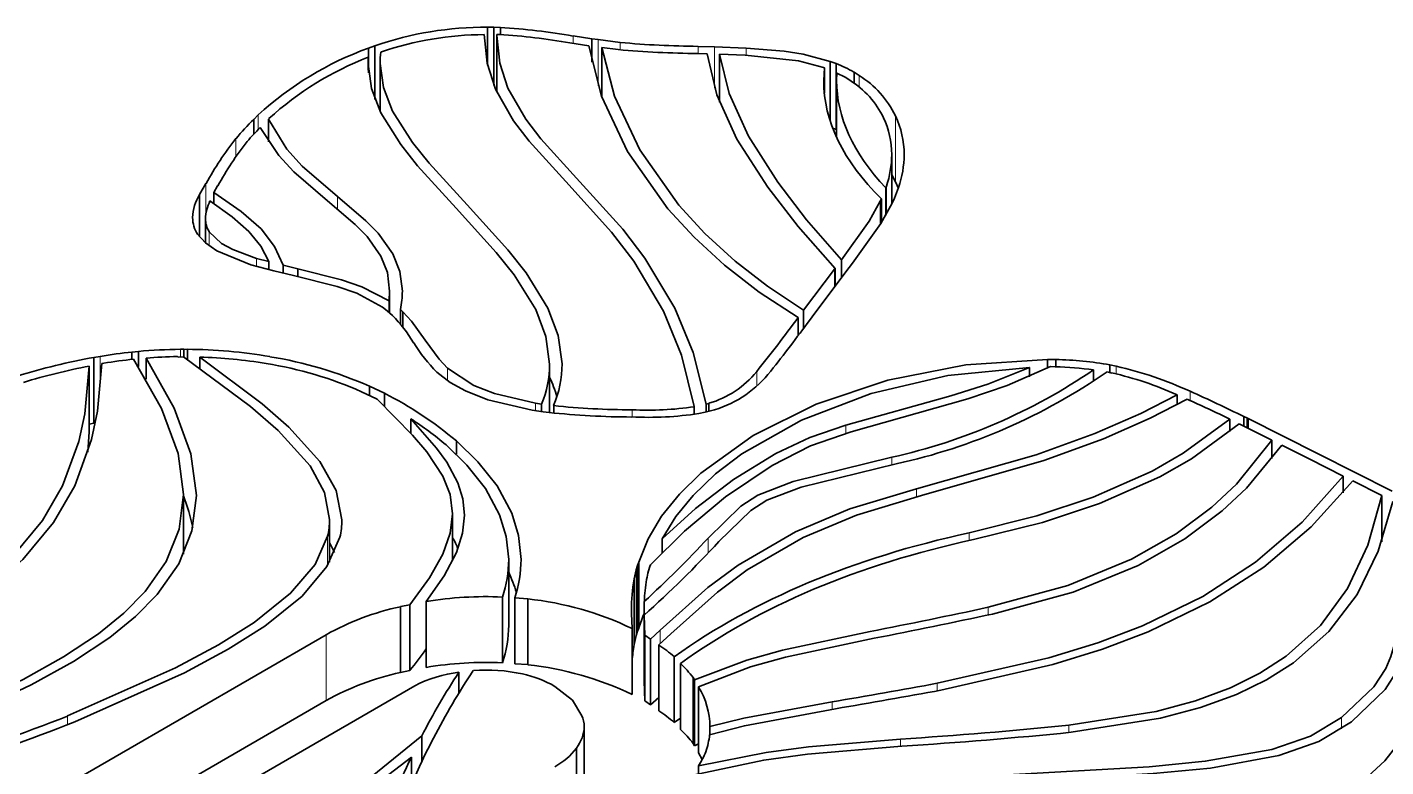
# Model space of a CAD drawing. Extents: x -131 to 1002, y -402 to 783.
# Drawn here: x 728.72 to 737.15, y 605.77 to 610.36 of the extents above; entities that cross this region are included whole.
import ezdxf

# ---------------------------------------------------------------- set-up
doc = ezdxf.new("R2010")
doc.units = 0

msp = doc.modelspace()

# ---------------------------------------------------------------- linework, layer by layer
at = {"color": 7, "lineweight": 35, "ltscale": 0.000962928}
msp.add_line((731.6122, 610.3567), (731.5737, 610.3572), dxfattribs=at)
at = {"color": 7, "lineweight": 35, "ltscale": 0.005893}
msp.add_line((731.5737, 610.3572), (731.5737, 610.1215), dxfattribs=at)
at = {"color": 7, "lineweight": 35, "ltscale": 0.001023}
msp.add_line((731.6531, 610.3556), (731.6122, 610.3567), dxfattribs=at)
at = {"color": 7, "lineweight": 35, "ltscale": 0.008966}
msp.add_line((731.6122, 610.3567), (731.6122, 609.998), dxfattribs=at)
at = {"color": 7, "lineweight": 35, "ltscale": 0.001118}
msp.add_line((731.6531, 610.3556), (731.6531, 610.3109), dxfattribs=at)
at = {"color": 7, "lineweight": 35, "ltscale": 0.000212097}
msp.add_line((731.5534, 610.3113), (731.5534, 610.3028), dxfattribs=at)
at = {"color": 7, "lineweight": 35, "ltscale": 0.000164802}
msp.add_line((731.6305, 610.3051), (731.6306, 610.3116), dxfattribs=at)
at = {"color": 7, "lineweight": 35, "ltscale": 0.008746}
msp.add_line((731.6305, 610.3051), (731.6305, 609.9552), dxfattribs=at)
at = {"color": 7, "lineweight": 35, "ltscale": 0.000433481}
msp.add_line((731.6306, 610.3116), (731.6479, 610.3112), dxfattribs=at)
at = {"color": 7, "lineweight": 35, "ltscale": 0.002945}
msp.add_line((732.0848, 610.2599), (732.2012, 610.2422), dxfattribs=at)
at = {"color": 7, "lineweight": 35, "ltscale": 0.002914}
msp.add_line((732.2199, 610.2853), (732.1047, 610.3029), dxfattribs=at)
at = {"color": 7, "lineweight": 13, "ltscale": 0.001152}
msp.add_line((732.1047, 610.3029), (732.1047, 610.2568), dxfattribs=at)
at = {"color": 7, "lineweight": 35, "ltscale": 0.000979915}
msp.add_line((732.2587, 610.2799), (732.2199, 610.2853), dxfattribs=at)
at = {"color": 7, "lineweight": 35, "ltscale": 0.003601}
msp.add_line((732.2199, 610.2853), (732.2199, 610.1413), dxfattribs=at)
at = {"color": 7, "lineweight": 35, "ltscale": 0.00348}
msp.add_line((732.3969, 610.2626), (732.2587, 610.2799), dxfattribs=at)
at = {"color": 7, "lineweight": 13, "ltscale": 0.007141}
msp.add_line((732.2587, 610.2799), (732.2587, 609.9943), dxfattribs=at)
at = {"color": 7, "lineweight": 13, "ltscale": 0.001128}
msp.add_line((732.3969, 610.2626), (732.3969, 610.2175), dxfattribs=at)
at = {"color": 7, "lineweight": 35, "ltscale": 0.001038}
msp.add_line((730.8334, 610.1716), (730.8318, 610.1301), dxfattribs=at)
at = {"color": 7, "lineweight": 35, "ltscale": 0.002026}
msp.add_line((730.8334, 610.1716), (730.8334, 610.0906), dxfattribs=at)
at = {"color": 7, "lineweight": 35, "ltscale": 0.001064}
msp.add_line((730.8749, 610.2421), (730.8349, 610.2277), dxfattribs=at)
at = {"color": 7, "lineweight": 35, "ltscale": 0.003853}
msp.add_line((730.8349, 610.2277), (730.8349, 610.0736), dxfattribs=at)
at = {"color": 7, "lineweight": 35, "ltscale": 0.008353}
msp.add_line((730.8749, 610.2421), (730.8749, 609.908), dxfattribs=at)
at = {"color": 7, "lineweight": 35, "ltscale": 9.36149e-05}
msp.add_line((730.9114, 610.2029), (730.9149, 610.2042), dxfattribs=at)
at = {"color": 7, "lineweight": 35, "ltscale": 2.61188e-05}
msp.add_line((732.2012, 610.2422), (732.2023, 610.2421), dxfattribs=at)
at = {"color": 7, "lineweight": 35, "ltscale": 0.002557}
msp.add_line((732.2817, 610.2315), (732.3832, 610.2188), dxfattribs=at)
at = {"color": 7, "lineweight": 35, "ltscale": 0.007637}
msp.add_line((732.2817, 610.2315), (732.2817, 609.926), dxfattribs=at)
at = {"color": 7, "lineweight": 35, "ltscale": 0.00145}
msp.add_line((732.8769, 610.1935), (732.9349, 610.192), dxfattribs=at)
at = {"color": 7, "lineweight": 35, "ltscale": 0.002552}
msp.add_line((732.9822, 610.2352), (732.8802, 610.2379), dxfattribs=at)
at = {"color": 7, "lineweight": 13, "ltscale": 0.001111}
msp.add_line((732.8802, 610.2379), (732.8802, 610.1934), dxfattribs=at)
at = {"color": 7, "lineweight": 35, "ltscale": 0.004897}
msp.add_line((733.178, 610.2275), (732.9822, 610.2352), dxfattribs=at)
at = {"color": 7, "lineweight": 13, "ltscale": 0.006424}
msp.add_line((732.9822, 610.2352), (732.9822, 609.9782), dxfattribs=at)
at = {"color": 7, "lineweight": 35, "ltscale": 0.003957}
msp.add_line((733.0125, 610.1895), (733.1707, 610.1833), dxfattribs=at)
at = {"color": 7, "lineweight": 35, "ltscale": 0.007425}
msp.add_line((733.0125, 610.1895), (733.0125, 609.8925), dxfattribs=at)
at = {"color": 7, "lineweight": 13, "ltscale": 0.001114}
for p, q in [((733.178, 610.2275), (733.178, 610.183)), ((732.4702, 607.9837), (732.4702, 607.9391))]:
    msp.add_line(p, q, dxfattribs=at)
at = {"color": 7, "lineweight": 35, "ltscale": 0.00739}
msp.add_line((730.9064, 610.1311), (730.9064, 609.8355), dxfattribs=at)
at = {"color": 7, "lineweight": 35, "ltscale": 0.000130371}
msp.add_line((733.6579, 610.1074), (733.6628, 610.1056), dxfattribs=at)
at = {"color": 7, "lineweight": 35, "ltscale": 0.001983}
msp.add_line((733.6628, 610.1056), (733.6588, 610.0264), dxfattribs=at)
at = {"color": 7, "lineweight": 35, "ltscale": 0.003955}
msp.add_line((733.6628, 610.1056), (733.6628, 609.9474), dxfattribs=at)
at = {"color": 7, "lineweight": 35, "ltscale": 0.001004}
msp.add_line((733.7361, 610.1312), (733.6984, 610.1451), dxfattribs=at)
at = {"color": 7, "lineweight": 35, "ltscale": 0.00919}
msp.add_line((733.6984, 610.1451), (733.6984, 609.7775), dxfattribs=at)
at = {"color": 7, "lineweight": 35, "ltscale": 0.010207}
for p, q in [((733.7361, 610.1312), (733.7361, 609.7229)), ((729.1019, 608.2556), (729.1019, 607.8474)), ((729.1318, 608.3092), (729.1318, 607.9009)), ((732.5031, 607.019), (732.5031, 606.6108)), ((732.5118, 607.0391), (732.5118, 606.6309)), ((732.5125, 607.04), (732.5125, 606.6318)), ((732.4837, 606.9362), (732.4837, 606.5279)), ((731.6656, 606.8233), (731.6656, 606.415)), ((731.7419, 606.818), (731.7419, 606.4097)), ((731.8229, 606.8124), (731.8229, 606.4041)), ((731.0325, 606.7638), (731.0325, 606.3555)), ((731.0909, 606.7753), (731.0909, 606.3671)), ((732.5443, 606.7101), (732.5443, 606.3018)), ((732.4701, 606.627), (732.4701, 606.2187)), ((732.5485, 606.5873), (732.5485, 606.1791)), ((732.5841, 606.5622), (732.5841, 606.1539)), ((732.6356, 606.5258), (732.6356, 606.1175)), ((732.7316, 606.4532), (732.7316, 606.0449)), ((732.7702, 606.4105), (732.7702, 606.0023)), ((732.8488, 606.3236), (732.8488, 605.9153)), ((732.8572, 606.3093), (732.8572, 605.901)), ((732.173, 606.02), (732.173, 605.6117)), ((732.1256, 605.8867), (732.1256, 605.4784))]:
    msp.add_line(p, q, dxfattribs=at)
at = {"color": 7, "lineweight": 35, "ltscale": 0.001108}
msp.add_line((733.7388, 610.0275), (733.7401, 610.0718), dxfattribs=at)
at = {"color": 7, "lineweight": 35, "ltscale": 0.008835}
msp.add_line((733.7388, 610.0275), (733.7388, 609.6741), dxfattribs=at)
at = {"color": 7, "lineweight": 35, "ltscale": 0.001412}
msp.add_line((733.7401, 610.0718), (733.791, 610.0473), dxfattribs=at)
at = {"color": 7, "lineweight": 35, "ltscale": 0.000898976}
msp.add_line((733.791, 610.0473), (733.8216, 610.0284), dxfattribs=at)
at = {"color": 7, "lineweight": 35, "ltscale": 5.41848e-05}
msp.add_line((733.8475, 610.0774), (733.8457, 610.0786), dxfattribs=at)
at = {"color": 7, "lineweight": 13, "ltscale": 0.001663}
msp.add_line((733.8457, 610.0786), (733.8457, 610.012), dxfattribs=at)
at = {"color": 7, "lineweight": 35, "ltscale": 0.000941358}
msp.add_line((733.8796, 610.0576), (733.8475, 610.0774), dxfattribs=at)
at = {"color": 7, "lineweight": 35, "ltscale": 0.001668}
msp.add_line((733.8475, 610.0774), (733.8475, 610.0107), dxfattribs=at)
at = {"color": 7, "lineweight": 13, "ltscale": 0.001791}
msp.add_line((733.8796, 610.0576), (733.8796, 609.986), dxfattribs=at)
at = {"color": 7, "lineweight": 35, "ltscale": 0.000991822}
msp.add_line((730.1512, 609.813), (730.1225, 609.7856), dxfattribs=at)
at = {"color": 7, "lineweight": 35, "ltscale": 0.002315}
msp.add_line((730.1225, 609.7856), (730.1225, 609.6931), dxfattribs=at)
at = {"color": 7, "lineweight": 13, "ltscale": 0.002245}
msp.add_line((730.1512, 609.813), (730.1512, 609.7233), dxfattribs=at)
at = {"color": 7, "lineweight": 35, "ltscale": 0.000105826}
msp.add_line((730.2139, 609.7868), (730.217, 609.7897), dxfattribs=at)
at = {"color": 7, "lineweight": 35, "ltscale": 0.003517}
msp.add_line((730.2139, 609.7868), (730.2139, 609.6461), dxfattribs=at)
at = {"color": 7, "lineweight": 13, "ltscale": 0.010207}
for p, q in [((734.1039, 609.8071), (734.1039, 609.3989)), ((732.4963, 606.9921), (732.4963, 606.5838)), ((730.5726, 606.5891), (730.5726, 606.1808))]:
    msp.add_line(p, q, dxfattribs=at)
at = {"color": 7, "lineweight": 13, "ltscale": 0.002791}
msp.add_line((730.0128, 609.6667), (730.0128, 609.5551), dxfattribs=at)
at = {"color": 7, "lineweight": 35, "ltscale": 0.000564884}
msp.add_line((733.7361, 609.7229), (733.7149, 609.7308), dxfattribs=at)
at = {"color": 7, "lineweight": 35, "ltscale": 0.007709}
msp.add_line((734.0809, 609.5682), (734.0809, 609.2599), dxfattribs=at)
at = {"color": 7, "lineweight": 35, "ltscale": 0.001229}
msp.add_line((734.1039, 609.3989), (734.081, 609.4423), dxfattribs=at)
at = {"color": 7, "lineweight": 35, "ltscale": 0.00197}
msp.add_line((729.8265, 609.3879), (729.7866, 609.3199), dxfattribs=at)
at = {"color": 7, "lineweight": 13, "ltscale": 0.004626}
msp.add_line((729.8265, 609.3879), (729.8265, 609.2028), dxfattribs=at)
at = {"color": 7, "lineweight": 35, "ltscale": 0.001203}
msp.add_line((729.8748, 609.332), (729.899, 609.3735), dxfattribs=at)
at = {"color": 7, "lineweight": 35, "ltscale": 0.001701}
msp.add_line((729.8748, 609.332), (729.8748, 609.2639), dxfattribs=at)
at = {"color": 7, "lineweight": 35, "ltscale": 0.000266994}
msp.add_line((734.0479, 609.3705), (734.0442, 609.3605), dxfattribs=at)
at = {"color": 7, "lineweight": 35, "ltscale": 0.004263}
msp.add_line((734.0442, 609.3605), (734.0442, 609.19), dxfattribs=at)
at = {"color": 7, "lineweight": 13, "ltscale": 0.004352}
msp.add_line((734.0479, 609.3705), (734.0479, 609.1965), dxfattribs=at)
at = {"color": 7, "lineweight": 35, "ltscale": 0.001753}
for p, q in [((734.0989, 609.2968), (734.1235, 609.3625)), ((729.7882, 608.3116), (729.7882, 608.2415))]:
    msp.add_line(p, q, dxfattribs=at)
at = {"color": 7, "lineweight": 35, "ltscale": 0.001146}
msp.add_line((734.1219, 609.3567), (734.1039, 609.3989), dxfattribs=at)
at = {"color": 7, "lineweight": 35, "ltscale": 0.006577}
msp.add_line((729.7866, 609.3199), (729.7866, 609.0568), dxfattribs=at)
at = {"color": 7, "lineweight": 13, "ltscale": 0.001917}
msp.add_line((730.642, 609.3063), (730.642, 609.2296), dxfattribs=at)
at = {"color": 7, "lineweight": 35, "ltscale": 0.000403332}
msp.add_line((734.0172, 609.2927), (734.0101, 609.2781), dxfattribs=at)
at = {"color": 7, "lineweight": 13, "ltscale": 0.003609}
msp.add_line((734.0101, 609.2781), (734.0101, 609.1338), dxfattribs=at)
at = {"color": 7, "lineweight": 35, "ltscale": 0.003694}
msp.add_line((734.0172, 609.2927), (734.0172, 609.1449), dxfattribs=at)
at = {"color": 7, "lineweight": 35, "ltscale": 0.000843528}
msp.add_line((734.0843, 609.2664), (734.0989, 609.2968), dxfattribs=at)
at = {"color": 7, "lineweight": 35, "ltscale": 0.003764}
msp.add_line((729.8235, 609.1694), (729.8235, 609.0189), dxfattribs=at)
at = {"color": 7, "lineweight": 13, "ltscale": 0.002219}
msp.add_line((729.8468, 609.0891), (729.8468, 609.0003), dxfattribs=at)
at = {"color": 7, "lineweight": 35, "ltscale": 0.001978}
msp.add_line((730.2167, 608.9033), (730.1401, 608.9234), dxfattribs=at)
at = {"color": 7, "lineweight": 13, "ltscale": 0.001239}
msp.add_line((730.1401, 608.9234), (730.1401, 608.8738), dxfattribs=at)
at = {"color": 7, "lineweight": 35, "ltscale": 0.00278}
msp.add_line((733.7689, 608.9142), (733.7689, 608.803), dxfattribs=at)
at = {"color": 7, "lineweight": 35, "ltscale": 0.003669}
msp.add_line((730.1054, 608.8837), (730.2473, 608.8463), dxfattribs=at)
at = {"color": 7, "lineweight": 35, "ltscale": 0.001239}
msp.add_line((730.2167, 608.9033), (730.2167, 608.8538), dxfattribs=at)
at = {"color": 7, "lineweight": 35, "ltscale": 0.00311}
msp.add_line((730.2473, 608.8463), (730.3685, 608.8181), dxfattribs=at)
at = {"color": 7, "lineweight": 35, "ltscale": 0.002348}
msp.add_line((730.397, 608.8593), (730.3055, 608.8808), dxfattribs=at)
at = {"color": 7, "lineweight": 35, "ltscale": 0.001201}
msp.add_line((730.3055, 608.8808), (730.3055, 608.8328), dxfattribs=at)
at = {"color": 7, "lineweight": 35, "ltscale": 0.001193}
msp.add_line((730.397, 608.8593), (730.397, 608.8116), dxfattribs=at)
at = {"color": 7, "lineweight": 35, "ltscale": 0.007971}
msp.add_line((733.7257, 608.8571), (733.5345, 608.6019), dxfattribs=at)
at = {"color": 7, "lineweight": 35, "ltscale": 0.008691}
msp.add_line((733.588, 608.561), (733.7963, 608.8394), dxfattribs=at)
at = {"color": 7, "lineweight": 35, "ltscale": 0.000143741}
msp.add_line((733.7292, 608.8617), (733.7257, 608.8571), dxfattribs=at)
at = {"color": 7, "lineweight": 13, "ltscale": 0.002783}
msp.add_line((733.7257, 608.8571), (733.7257, 608.7458), dxfattribs=at)
at = {"color": 7, "lineweight": 35, "ltscale": 0.002783}
msp.add_line((733.7292, 608.8617), (733.7292, 608.7504), dxfattribs=at)
at = {"color": 7, "lineweight": 35, "ltscale": 0.00168}
msp.add_line((733.7963, 608.8394), (733.8367, 608.8931), dxfattribs=at)
at = {"color": 7, "lineweight": 35, "ltscale": 0.001529}
msp.add_line((730.9661, 608.7211), (730.9625, 608.6601), dxfattribs=at)
at = {"color": 7, "lineweight": 35, "ltscale": 0.001808}
msp.add_line((730.9625, 608.6601), (730.9625, 608.5878), dxfattribs=at)
at = {"color": 7, "lineweight": 35, "ltscale": 0.003416}
msp.add_line((730.9661, 608.7211), (730.9661, 608.5845), dxfattribs=at)
at = {"color": 7, "lineweight": 35, "ltscale": 0.000907759}
msp.add_line((730.9217, 608.6211), (730.9503, 608.5988), dxfattribs=at)
at = {"color": 7, "lineweight": 35, "ltscale": 0.001093}
msp.add_line((730.9503, 608.5988), (730.9827, 608.5694), dxfattribs=at)
at = {"color": 7, "lineweight": 35, "ltscale": 0.000508795}
msp.add_line((731.0482, 608.5928), (731.0331, 608.6064), dxfattribs=at)
at = {"color": 7, "lineweight": 35, "ltscale": 0.002303}
msp.add_line((731.0331, 608.6064), (731.0331, 608.5143), dxfattribs=at)
at = {"color": 7, "lineweight": 35, "ltscale": 0.002435}
msp.add_line((731.0482, 608.5928), (731.0482, 608.4954), dxfattribs=at)
at = {"color": 7, "lineweight": 35, "ltscale": 0.002798}
msp.add_line((733.5345, 608.6019), (733.5345, 608.49), dxfattribs=at)
at = {"color": 7, "lineweight": 35, "ltscale": 0.002792}
msp.add_line((733.5008, 608.5568), (733.5008, 608.4451), dxfattribs=at)
at = {"color": 7, "lineweight": 35, "ltscale": 0.000687562}
msp.add_line((733.5714, 608.5391), (733.588, 608.561), dxfattribs=at)
at = {"color": 7, "lineweight": 35, "ltscale": 0.001001}
for p, q in [((729.4073, 608.3464), (729.3675, 608.3426)), ((732.8836, 607.9619), (732.9229, 607.9695))]:
    msp.add_line(p, q, dxfattribs=at)
at = {"color": 7, "lineweight": 35, "ltscale": 0.001132}
msp.add_line((729.3675, 608.3426), (729.3675, 608.2973), dxfattribs=at)
at = {"color": 7, "lineweight": 35, "ltscale": 0.002353}
msp.add_line((729.4073, 608.3464), (729.4073, 608.2523), dxfattribs=at)
at = {"color": 7, "lineweight": 35, "ltscale": 0.000505087}
msp.add_line((729.6882, 608.3596), (729.668, 608.3594), dxfattribs=at)
at = {"color": 7, "lineweight": 13, "ltscale": 0.00118}
msp.add_line((729.668, 608.3594), (729.668, 608.3122), dxfattribs=at)
at = {"color": 7, "lineweight": 35, "ltscale": 5.19696e-05}
msp.add_line((729.6898, 608.3582), (729.6882, 608.3596), dxfattribs=at)
at = {"color": 7, "lineweight": 35, "ltscale": 0.001173}
for p, q in [((729.6882, 608.3596), (729.6882, 608.3126)), ((732.905, 605.8156), (732.883, 605.8571))]:
    msp.add_line(p, q, dxfattribs=at)
at = {"color": 7, "lineweight": 35, "ltscale": 0.000536732}
msp.add_line((729.7112, 608.3596), (729.6898, 608.3582), dxfattribs=at)
at = {"color": 7, "lineweight": 35, "ltscale": 0.001166}
msp.add_line((729.6898, 608.3582), (729.6898, 608.3116), dxfattribs=at)
at = {"color": 7, "lineweight": 35, "ltscale": 0.001582}
msp.add_line((729.7112, 608.3596), (729.7112, 608.2963), dxfattribs=at)
at = {"color": 7, "lineweight": 35, "ltscale": 0.000993379}
msp.add_line((729.171, 608.3158), (729.1318, 608.3092), dxfattribs=at)
at = {"color": 7, "lineweight": 13, "ltscale": 0.004605}
msp.add_line((729.171, 608.3158), (729.171, 608.1316), dxfattribs=at)
at = {"color": 7, "lineweight": 35, "ltscale": 0.000331126}
msp.add_line((729.1797, 608.271), (729.1927, 608.2732), dxfattribs=at)
at = {"color": 7, "lineweight": 35, "ltscale": 0.003267}
msp.add_line((729.4552, 608.3046), (729.4552, 608.1739), dxfattribs=at)
at = {"color": 7, "lineweight": 35, "ltscale": 0.000137744}
msp.add_line((729.649, 608.3147), (729.6533, 608.3112), dxfattribs=at)
at = {"color": 7, "lineweight": 35, "ltscale": 0.000844175}
msp.add_line((729.6533, 608.3112), (729.687, 608.3135), dxfattribs=at)
at = {"color": 7, "lineweight": 13, "ltscale": 0.001907}
msp.add_line((731.3246, 608.2416), (731.3246, 608.1653), dxfattribs=at)
at = {"color": 7, "lineweight": 35, "ltscale": 0.007492}
msp.add_line((731.9586, 608.2673), (731.9586, 607.9676), dxfattribs=at)
at = {"color": 7, "lineweight": 35, "ltscale": 0.001404}
msp.add_line((734.9358, 608.2457), (734.9358, 608.1895), dxfattribs=at)
at = {"color": 7, "lineweight": 35, "ltscale": 0.001276}
msp.add_line((735.0981, 608.2959), (735.0471, 608.2965), dxfattribs=at)
at = {"color": 7, "lineweight": 35, "ltscale": 0.001357}
msp.add_line((735.0471, 608.2965), (735.0471, 608.2422), dxfattribs=at)
at = {"color": 7, "lineweight": 35, "ltscale": 0.000762994}
msp.add_line((735.0652, 608.2519), (735.0958, 608.2515), dxfattribs=at)
at = {"color": 7, "lineweight": 35, "ltscale": 0.001111}
msp.add_line((735.0981, 608.2959), (735.0981, 608.2515), dxfattribs=at)
at = {"color": 7, "lineweight": 35, "ltscale": 0.001704}
msp.add_line((735.3333, 608.2316), (735.3333, 608.1634), dxfattribs=at)
at = {"color": 7, "lineweight": 35, "ltscale": 0.000998686}
msp.add_line((735.4739, 608.2542), (735.4349, 608.2625), dxfattribs=at)
at = {"color": 7, "lineweight": 35, "ltscale": 0.001184}
msp.add_line((735.4349, 608.2625), (735.4349, 608.2151), dxfattribs=at)
at = {"color": 7, "lineweight": 13, "ltscale": 0.00119}
for p, q in [((735.4739, 608.2542), (735.4739, 608.2065)), ((734.0809, 607.6904), (734.0809, 607.6428))]:
    msp.add_line(p, q, dxfattribs=at)
at = {"color": 7, "lineweight": 13, "ltscale": 0.002248}
msp.add_line((733.243, 608.2211), (733.243, 608.1312), dxfattribs=at)
at = {"color": 7, "lineweight": 35, "ltscale": 0.000754213}
msp.add_line((735.4177, 608.2189), (735.4471, 608.2125), dxfattribs=at)
at = {"color": 7, "lineweight": 35, "ltscale": 0.002563}
msp.add_line((730.792, 608.0964), (730.8846, 608.0525), dxfattribs=at)
at = {"color": 7, "lineweight": 35, "ltscale": 0.002598}
msp.add_line((730.9339, 608.0866), (730.84, 608.1311), dxfattribs=at)
at = {"color": 7, "lineweight": 35, "ltscale": 0.001436}
msp.add_line((730.84, 608.1311), (730.84, 608.0737), dxfattribs=at)
at = {"color": 7, "lineweight": 35, "ltscale": 0.002022}
msp.add_line((730.9339, 608.0866), (730.9339, 608.0057), dxfattribs=at)
at = {"color": 7, "lineweight": 35, "ltscale": 0.001526}
msp.add_line((735.8516, 608.0773), (735.8516, 608.0163), dxfattribs=at)
at = {"color": 7, "lineweight": 13, "ltscale": 0.001416}
msp.add_line((735.9317, 608.0992), (735.9317, 608.0426), dxfattribs=at)
at = {"color": 7, "lineweight": 35, "ltscale": 0.000140265}
for p, q in [((730.8846, 608.0525), (730.8895, 608.0496)), ((736.2914, 607.9294), (736.2862, 607.9316))]:
    msp.add_line(p, q, dxfattribs=at)
at = {"color": 7, "lineweight": 35, "ltscale": 0.001702}
msp.add_line((731.8503, 607.9822), (731.9177, 607.9725), dxfattribs=at)
at = {"color": 7, "lineweight": 35, "ltscale": 0.000949701}
msp.add_line((731.9085, 608.0197), (731.8709, 608.0251), dxfattribs=at)
at = {"color": 7, "lineweight": 13, "ltscale": 0.001151}
msp.add_line((731.8709, 608.0251), (731.8709, 607.9791), dxfattribs=at)
at = {"color": 7, "lineweight": 35, "ltscale": 0.001149}
msp.add_line((731.9085, 608.0197), (731.9085, 607.9737), dxfattribs=at)
at = {"color": 7, "lineweight": 35, "ltscale": 0.001135}
msp.add_line((731.9836, 608.0104), (731.9836, 607.965), dxfattribs=at)
at = {"color": 7, "lineweight": 35, "ltscale": 0.001147}
msp.add_line((732.856, 608.0038), (732.856, 607.9579), dxfattribs=at)
at = {"color": 7, "lineweight": 35, "ltscale": 0.00152}
msp.add_line((732.9229, 607.9695), (732.9818, 607.9849), dxfattribs=at)
at = {"color": 7, "lineweight": 35, "ltscale": 0.000414888}
msp.add_line((732.9462, 608.0242), (732.9301, 608.02), dxfattribs=at)
at = {"color": 7, "lineweight": 35, "ltscale": 0.001222}
msp.add_line((732.9301, 608.02), (732.9301, 607.9711), dxfattribs=at)
at = {"color": 7, "lineweight": 35, "ltscale": 0.001227}
msp.add_line((732.9462, 608.0242), (732.9462, 607.9752), dxfattribs=at)
at = {"color": 7, "lineweight": 35, "ltscale": 0.000761415}
msp.add_line((729.1318, 607.9009), (729.1019, 607.8955), dxfattribs=at)
at = {"color": 7, "lineweight": 35, "ltscale": 0.002251}
msp.add_line((731.0969, 607.9292), (731.0969, 607.8392), dxfattribs=at)
at = {"color": 7, "lineweight": 35, "ltscale": 0.000931551}
msp.add_line((731.9177, 607.9725), (731.9547, 607.968), dxfattribs=at)
at = {"color": 7, "lineweight": 35, "ltscale": 0.001932}
msp.add_line((736.1781, 607.9268), (736.1781, 607.8495), dxfattribs=at)
at = {"color": 7, "lineweight": 35, "ltscale": 0.000231813}
msp.add_line((736.2365, 607.8973), (736.2451, 607.894), dxfattribs=at)
at = {"color": 7, "lineweight": 35, "ltscale": 0.000583457}
msp.add_line((736.2871, 607.9319), (736.2662, 607.9422), dxfattribs=at)
at = {"color": 7, "lineweight": 35, "ltscale": 0.001468}
msp.add_line((736.2662, 607.9422), (736.2662, 607.8835), dxfattribs=at)
at = {"color": 7, "lineweight": 35, "ltscale": 0.001453}
msp.add_line((736.2862, 607.9316), (736.2862, 607.8735), dxfattribs=at)
at = {"color": 7, "lineweight": 35, "ltscale": 0.01215}
msp.add_line((736.7255, 607.7109), (736.2914, 607.9294), dxfattribs=at)
at = {"color": 7, "lineweight": 35, "ltscale": 0.001465}
msp.add_line((736.2914, 607.9294), (736.2914, 607.8708), dxfattribs=at)
at = {"color": 7, "lineweight": 35, "ltscale": 0.00316}
msp.add_line((729.1019, 607.8474), (729.0941, 607.7212), dxfattribs=at)
at = {"color": 7, "lineweight": 13, "ltscale": 0.001237}
msp.add_line((733.7959, 607.8887), (733.7959, 607.8392), dxfattribs=at)
at = {"color": 7, "lineweight": 35, "ltscale": 0.005451}
msp.add_line((736.2451, 607.894), (736.4398, 607.7958), dxfattribs=at)
at = {"color": 7, "lineweight": 35, "ltscale": 0.002074}
msp.add_line((731.3798, 607.7913), (731.3798, 607.7084), dxfattribs=at)
at = {"color": 7, "lineweight": 35, "ltscale": 0.00285}
msp.add_line((736.4398, 607.7958), (736.4398, 607.6818), dxfattribs=at)
at = {"color": 7, "lineweight": 35, "ltscale": 0.004865}
msp.add_line((736.5008, 607.7651), (736.6746, 607.6776), dxfattribs=at)
at = {"color": 7, "lineweight": 35, "ltscale": 0.005773}
msp.add_line((736.6746, 607.6776), (736.8808, 607.5737), dxfattribs=at)
at = {"color": 7, "lineweight": 35, "ltscale": 0.012901}
msp.add_line((737.1864, 607.4788), (736.7255, 607.7109), dxfattribs=at)
at = {"color": 7, "lineweight": 35, "ltscale": 0.002582}
msp.add_line((736.8808, 607.5737), (736.8808, 607.4704), dxfattribs=at)
at = {"color": 7, "lineweight": 13, "ltscale": 0.001213}
msp.add_line((734.2349, 607.4943), (734.2349, 607.4457), dxfattribs=at)
at = {"color": 7, "lineweight": 35, "ltscale": 0.005044}
msp.add_line((736.9406, 607.5436), (737.1207, 607.4529), dxfattribs=at)
at = {"color": 7, "lineweight": 35, "ltscale": 0.009224}
msp.add_line((729.6874, 607.4585), (729.6874, 607.0895), dxfattribs=at)
at = {"color": 7, "lineweight": 35, "ltscale": 0.007172}
msp.add_line((737.1207, 607.4529), (737.1207, 607.166), dxfattribs=at)
at = {"color": 7, "lineweight": 35, "ltscale": 0.007262}
msp.add_line((731.3569, 607.3389), (731.3569, 607.0484), dxfattribs=at)
at = {"color": 7, "lineweight": 35, "ltscale": 0.00663}
msp.add_line((730.5932, 607.3038), (730.5932, 607.0386), dxfattribs=at)
at = {"color": 7, "lineweight": 13, "ltscale": 0.001192}
msp.add_line((734.5615, 607.221), (734.5615, 607.1733), dxfattribs=at)
at = {"color": 7, "lineweight": 13, "ltscale": 0.004552}
msp.add_line((730.5809, 607.2004), (730.5809, 607.0183), dxfattribs=at)
at = {"color": 7, "lineweight": 35, "ltscale": 0.001745}
msp.add_line((730.6243, 607.0987), (730.5932, 607.1612), dxfattribs=at)
at = {"color": 7, "lineweight": 35, "ltscale": 0.002179}
msp.add_line((732.6561, 607.1848), (732.6561, 607.0976), dxfattribs=at)
at = {"color": 7, "lineweight": 13, "ltscale": 0.002319}
msp.add_line((732.9416, 607.1884), (732.9416, 607.0956), dxfattribs=at)
at = {"color": 7, "lineweight": 35, "ltscale": 0.010205}
for p, q in [((731.7045, 607.056), (731.7045, 606.6478)), ((731.1926, 606.7953), (731.1926, 606.3871)), ((732.883, 606.2653), (732.883, 605.8571))]:
    msp.add_line(p, q, dxfattribs=at)
at = {"color": 7, "lineweight": 35, "ltscale": 0.001433}
for p, q in [((732.4963, 606.9921), (732.4837, 606.9362)), ((732.4963, 606.5838), (732.4837, 606.5279))]:
    msp.add_line(p, q, dxfattribs=at)
at = {"color": 7, "lineweight": 35, "ltscale": 0.000695381}
for p, q in [((732.5031, 607.019), (732.4963, 606.9921)), ((732.5031, 606.6108), (732.4963, 606.5838))]:
    msp.add_line(p, q, dxfattribs=at)
at = {"color": 7, "lineweight": 35, "ltscale": 0.000547995}
for p, q in [((732.5118, 607.0391), (732.5031, 607.019)), ((732.5118, 606.6309), (732.5031, 606.6108))]:
    msp.add_line(p, q, dxfattribs=at)
at = {"color": 7, "lineweight": 35, "ltscale": 2.75082e-05}
msp.add_line((732.5125, 607.04), (732.5118, 607.0391), dxfattribs=at)
at = {"color": 7, "lineweight": 35, "ltscale": 0.000703152}
msp.add_line((732.5724, 606.9854), (732.5792, 607.0126), dxfattribs=at)
at = {"color": 7, "lineweight": 35, "ltscale": 0.000270507}
msp.add_line((732.5792, 607.0126), (732.5836, 607.0225), dxfattribs=at)
at = {"color": 7, "lineweight": 35, "ltscale": 0.00203}
for p, q in [((731.8229, 606.8124), (731.7419, 606.818)), ((731.8229, 606.4041), (731.7419, 606.4097))]:
    msp.add_line(p, q, dxfattribs=at)
at = {"color": 7, "lineweight": 35, "ltscale": 0.001488}
for p, q in [((731.0909, 606.7753), (731.0325, 606.7638)), ((731.0909, 606.3671), (731.0325, 606.3555))]:
    msp.add_line(p, q, dxfattribs=at)
at = {"color": 7, "lineweight": 35, "ltscale": 0.000421154}
msp.add_line((732.4667, 606.7387), (732.4668, 606.7219), dxfattribs=at)
at = {"color": 7, "lineweight": 35, "ltscale": 0.002374}
msp.add_line((732.4668, 606.7219), (732.4701, 606.627), dxfattribs=at)
at = {"color": 7, "lineweight": 35, "ltscale": 0.002094}
msp.add_line((732.546, 606.7953), (732.546, 606.7116), dxfattribs=at)
at = {"color": 7, "lineweight": 13, "ltscale": 0.001189}
msp.add_line((734.679, 606.7594), (734.679, 606.7119), dxfattribs=at)
at = {"color": 7, "lineweight": 35, "ltscale": 0.00307}
for p, q in [((732.5485, 606.5873), (732.5443, 606.7101)), ((732.5485, 606.1791), (732.5443, 606.3018))]:
    msp.add_line(p, q, dxfattribs=at)
at = {"color": 7, "lineweight": 35, "ltscale": 0.061501}
msp.add_line((730.5726, 606.5891), (728.4422, 605.359), dxfattribs=at)
at = {"color": 7, "lineweight": 35, "ltscale": 0.001089}
for p, q in [((732.5841, 606.5622), (732.5485, 606.5873)), ((732.5841, 606.1539), (732.5485, 606.1791))]:
    msp.add_line(p, q, dxfattribs=at)
at = {"color": 7, "lineweight": 35, "ltscale": 0.002066}
msp.add_line((732.6448, 606.6182), (732.5841, 606.5622), dxfattribs=at)
at = {"color": 7, "lineweight": 35, "ltscale": 0.002556}
msp.add_line((732.6356, 606.5258), (732.7106, 606.5952), dxfattribs=at)
at = {"color": 7, "lineweight": 13, "ltscale": 0.002098}
msp.add_line((732.6448, 606.6182), (732.6448, 606.5343), dxfattribs=at)
at = {"color": 7, "lineweight": 35, "ltscale": 0.00322}
msp.add_line((731.3961, 606.3571), (731.3961, 606.2283), dxfattribs=at)
at = {"color": 7, "lineweight": 35, "ltscale": 0.000415838}
for p, q in [((732.8572, 606.3093), (732.8488, 606.3236)), ((732.8572, 605.901), (732.8488, 605.9153))]:
    msp.add_line(p, q, dxfattribs=at)
at = {"color": 7, "lineweight": 35, "ltscale": 0.061499}
msp.add_line((728.9917, 605.0418), (731.1221, 606.2718), dxfattribs=at)
at = {"color": 7, "lineweight": 13, "ltscale": 0.001163}
msp.add_line((734.3627, 606.288), (734.3627, 606.2415), dxfattribs=at)
at = {"color": 7, "lineweight": 35, "ltscale": 0.0615}
msp.add_line((730.5726, 606.1808), (728.4422, 604.9508), dxfattribs=at)
at = {"color": 7, "lineweight": 35, "ltscale": 0.001735}
msp.add_line((732.6352, 606.2009), (732.5841, 606.1539), dxfattribs=at)
at = {"color": 7, "lineweight": 13, "ltscale": 0.001161}
msp.add_line((733.7104, 606.1729), (733.7104, 606.1265), dxfattribs=at)
at = {"color": 7, "lineweight": 13, "ltscale": 0.001343}
msp.add_line((728.9683, 606.0854), (728.9683, 606.0317), dxfattribs=at)
at = {"color": 7, "lineweight": 35, "ltscale": 0.00118}
msp.add_line((732.7702, 606.072), (732.7316, 606.0449), dxfattribs=at)
at = {"color": 7, "lineweight": 13, "ltscale": 0.001773}
msp.add_line((736.8708, 606.0767), (736.8708, 606.0057), dxfattribs=at)
at = {"color": 7, "lineweight": 35, "ltscale": 0.003993}
msp.add_line((731.1652, 605.9622), (731.1652, 605.8025), dxfattribs=at)
at = {"color": 7, "lineweight": 35, "ltscale": 0.001247}
msp.add_line((732.9526, 606.0194), (732.9526, 605.9695), dxfattribs=at)
at = {"color": 7, "lineweight": 13, "ltscale": 0.001123}
msp.add_line((735.1805, 606.0279), (735.1805, 605.983), dxfattribs=at)
at = {"color": 7, "lineweight": 35, "ltscale": 0.001913}
msp.add_line((731.2031, 605.8795), (731.2378, 605.9476), dxfattribs=at)
at = {"color": 7, "lineweight": 35, "ltscale": 0.000703079}
msp.add_line((732.883, 605.9123), (732.8572, 605.901), dxfattribs=at)
at = {"color": 7, "lineweight": 13, "ltscale": 0.001117}
msp.add_line((734.1346, 605.9417), (734.1346, 605.897), dxfattribs=at)
at = {"color": 7, "lineweight": 35, "ltscale": 0.004189}
msp.add_line((731.1009, 605.8308), (731.1009, 605.6633), dxfattribs=at)
at = {"color": 7, "lineweight": 35, "ltscale": 0.001192}
msp.add_line((732.8828, 605.7756), (732.8828, 605.728), dxfattribs=at)
at = {"color": 7, "lineweight": 35}
for points in [[(731.5534, 610.3113), (731.571, 610.134), (731.6226, 609.9729), (731.7349, 609.7755), (731.8314, 609.6501), (732.0586, 609.4004)], [(732.1262, 609.4217), (731.9043, 609.6653), (731.8099, 609.7873), (731.6999, 609.9788), (731.6487, 610.1345), (731.6305, 610.3051)], [(732.2023, 610.2421), (732.2806, 609.9299), (732.4412, 609.5869), (732.6926, 609.2314), (732.8554, 609.0543), (733.0441, 608.881), (733.2586, 608.7148), (733.5008, 608.5568)], [(733.5345, 608.6019), (733.3093, 608.7505), (733.1086, 608.9066), (732.9214, 609.0785), (732.7601, 609.2542), (732.5172, 609.5971), (732.3604, 609.9286), (732.2817, 610.2315)], [(732.9349, 610.192), (732.9959, 609.9377), (733.1208, 609.6631), (733.3123, 609.3641), (733.5009, 609.1216), (733.7292, 608.8617)], [(733.7689, 608.9142), (733.5529, 609.163), (733.374, 609.3952), (733.1918, 609.6819), (733.072, 609.9455), (733.0125, 610.1895)], [(733.1707, 610.1833), (733.5029, 610.1478), (733.6579, 610.1074)], [(733.6984, 610.1451), (733.5306, 610.1893), (733.4138, 610.2077), (733.178, 610.2275)], [(730.8318, 610.1301), (730.8528, 609.9766), (730.9109, 609.8262), (731.0347, 609.6287), (731.1391, 609.4979), (731.3791, 609.2342)], [(731.4469, 609.2554), (731.2103, 609.5145), (731.1071, 609.6429), (730.9847, 609.8359), (730.9271, 609.9823), (730.9064, 610.1311)], [(730.642, 609.3063), (730.424, 609.4943), (730.3273, 609.6006), (730.2139, 609.7868)], [(730.1622, 609.7344), (730.2778, 609.5607), (730.3716, 609.46), (730.5796, 609.2803)], [(732.9301, 608.02), (732.8482, 608.3391), (732.7355, 608.6144), (732.5501, 608.9257), (732.4122, 609.1055), (732.1262, 609.4217)], [(730.3055, 608.8808), (730.2522, 608.9979), (730.1684, 609.1061), (730.0455, 609.2145), (729.8748, 609.332)], [(732.0586, 609.4004), (732.3433, 609.0858), (732.4805, 608.9067), (732.6645, 608.5966), (732.7759, 608.3222), (732.856, 608.0038)], [(729.8512, 609.2795), (729.9894, 609.1817), (730.0929, 609.09), (730.1668, 608.999), (730.2167, 608.9033)], [(730.5796, 609.2803), (730.7523, 609.134), (730.8259, 609.0589), (730.9118, 608.9376), (730.9518, 608.8358), (730.9661, 608.7211)], [(731.0449, 608.7206), (731.0294, 608.8427), (730.9864, 608.9509), (730.8951, 609.079), (730.8182, 609.1573), (730.642, 609.3063)], [(732.0358, 608.2686), (732.0124, 608.4449), (731.9479, 608.6154), (731.8124, 608.8348), (731.6996, 608.9772), (731.4469, 609.2554)], [(734.0101, 609.2781), (733.9413, 609.1544), (733.7689, 608.9142)], [(733.8367, 608.8931), (734.0134, 609.1389), (734.0843, 609.2664)], [(731.3791, 609.2342), (731.6278, 608.9607), (731.7388, 608.8209), (731.8721, 608.6058), (731.9355, 608.4392), (731.9586, 608.2673)], [(730.1401, 608.9234), (729.9924, 608.978), (729.9233, 609.0164), (729.8468, 609.0891)], [(729.7747, 609.0733), (729.8229, 609.0194), (729.8943, 608.9695), (730.1054, 608.8837)], [(730.9625, 608.6601), (730.7932, 608.7476), (730.6663, 608.7913), (730.397, 608.8593)], [(730.3685, 608.8181), (730.6402, 608.7498), (730.7628, 608.707), (730.9217, 608.6211)], [(731.3246, 608.2416), (731.2722, 608.2979), (731.1868, 608.4163), (731.1013, 608.535), (731.0482, 608.5928)], [(729.1019, 608.2556), (729.0742, 607.9584), (729.0384, 607.7878), (728.9374, 607.5133), (728.8115, 607.2983), (728.6315, 607.0803), (728.3762, 606.8557), (728.0402, 606.6376), (727.6121, 606.4312)], [(727.6569, 606.3952), (728.0891, 606.6041), (728.4296, 606.8259), (728.6896, 607.0551), (728.8801, 607.286), (729.0122, 607.5131), (729.1168, 607.8002), (729.153, 607.9758), (729.1797, 608.271)], [(729.3776, 608.2984), (729.5515, 607.9928), (729.6538, 607.7138), (729.6874, 607.4585)], [(729.7668, 607.4531), (729.733, 607.712), (729.6301, 607.9949), (729.4552, 608.3046)], [(729.687, 608.3135), (730.1036, 608.0041), (730.2753, 607.8555), (730.4719, 607.636), (730.5616, 607.4713), (730.5932, 607.3038)], [(730.6698, 607.301), (730.6339, 607.4836), (730.5329, 607.6631), (730.3398, 607.8773), (730.176, 608.0205), (729.7882, 608.3116)], [(731.8709, 608.0251), (731.6161, 608.0845), (731.488, 608.1345), (731.3246, 608.2416)], [(735.0471, 608.2965), (734.5403, 608.263), (734.0571, 608.1683), (733.6122, 608.02), (733.2205, 607.8254), (732.8968, 607.5923), (732.7635, 607.4619), (732.6534, 607.3245), (732.5701, 607.1847), (732.5125, 607.04)], [(732.6561, 607.1848), (732.7406, 607.3218), (732.8484, 607.453), (732.9883, 607.5862), (733.1511, 607.7104), (733.5217, 607.9208), (733.9532, 608.0854), (734.4299, 608.1964), (734.9358, 608.2457)], [(734.9358, 608.2457), (734.678, 608.1443), (734.4477, 608.071), (733.7959, 607.8887)], [(733.8286, 607.8484), (734.5526, 608.0529), (734.7975, 608.1347), (735.0652, 608.2519)], [(731.2591, 608.2184), (731.3414, 608.154), (731.4367, 608.1011), (731.5754, 608.0467), (731.8503, 607.9822)], [(735.8516, 608.0773), (735.6262, 607.9619), (735.3415, 607.8378), (734.9768, 607.7057), (734.2349, 607.4943)], [(730.8895, 608.0496), (731.1078, 607.8272), (731.1962, 607.7243), (731.296, 607.5734), (731.3411, 607.4587), (731.3569, 607.3389)], [(734.2656, 607.4535), (735.0236, 607.6699), (735.3953, 607.8052), (735.6851, 607.9322), (735.9145, 608.0504)], [(731.431, 607.3318), (731.4205, 607.4329), (731.3899, 607.531), (731.3205, 607.6602), (731.2576, 607.7473), (731.0969, 607.9292)], [(736.1781, 607.9268), (735.8888, 607.7147), (735.6964, 607.6046), (735.3299, 607.4419), (734.9821, 607.3265), (734.5615, 607.221)], [(734.5886, 607.1793), (735.0161, 607.2864), (735.37, 607.4037), (735.7437, 607.5691), (735.9402, 607.6811), (736.2365, 607.8973)], [(732.5836, 607.0225), (732.7958, 607.2322), (733.0498, 607.4451), (733.3396, 607.6395), (733.5769, 607.7599), (733.8286, 607.8484)], [(733.7959, 607.8887), (733.5732, 607.8132), (733.3616, 607.7133), (733.0995, 607.5521), (732.8632, 607.3713), (732.6561, 607.1848)], [(731.3161, 607.7664), (731.4455, 607.6412), (731.5601, 607.4964), (731.6481, 607.333), (731.6896, 607.1991), (731.7045, 607.056)], [(731.7814, 607.0566), (731.7661, 607.2047), (731.7231, 607.3431), (731.6322, 607.5121), (731.5137, 607.6619), (731.3798, 607.7913)], [(736.4398, 607.7958), (736.2189, 607.524), (736.0662, 607.3804), (735.8453, 607.2155), (735.569, 607.0579), (735.1724, 606.8945), (734.679, 606.7594)], [(734.706, 606.7177), (735.206, 606.8541), (735.6091, 607.0189), (735.9002, 607.1839), (736.1316, 607.3568), (736.2813, 607.4976), (736.5008, 607.7651)], [(734.0809, 607.6904), (733.4702, 607.5406), (733.2501, 607.4547), (733.1453, 607.387), (732.9416, 607.1884)], [(733.0092, 607.1672), (733.2062, 607.3593), (733.3069, 607.424), (733.5184, 607.5054), (734.1087, 607.649)], [(736.8808, 607.5737), (736.6262, 607.2876), (736.3384, 607.0396), (736.0109, 606.8264), (735.6369, 606.6445), (735.3586, 606.5392), (735.0547, 606.4453), (734.3627, 606.288)], [(734.2349, 607.4943), (733.8217, 607.3698), (733.4829, 607.2274), (733.1273, 607.0218), (732.9392, 606.882), (732.6448, 606.6182)], [(734.3862, 606.2458), (735.0811, 606.4045), (735.3887, 606.5001), (735.6718, 606.6075), (736.0536, 606.7925), (736.3889, 607.0084), (736.6828, 607.2579), (736.9406, 607.5436)], [(729.6874, 607.4585), (729.6602, 607.2435), (729.5798, 607.0437), (729.4483, 606.8568), (729.3174, 606.7238), (729.1597, 606.5959), (728.9427, 606.4515), (728.6917, 606.3113), (728.2335, 606.0966), (727.7006, 605.8826)], [(727.7428, 605.8456), (728.28, 606.0612), (728.7429, 606.2776), (729.004, 606.423), (729.2292, 606.5727), (729.3898, 606.7032), (729.5232, 606.8389), (729.6572, 607.0297), (729.739, 607.2336), (729.7668, 607.4531)], [(732.7106, 606.5952), (732.9993, 606.8541), (733.1836, 606.9911), (733.5314, 607.1926), (733.8624, 607.3319), (734.2656, 607.4535)], [(737.1207, 607.4529), (737.0348, 607.1443), (736.9088, 606.8764), (736.7404, 606.6474), (736.5272, 606.4557), (736.3649, 606.3511), (736.1825, 606.2609), (735.9647, 606.1797), (735.7223, 606.114), (735.1805, 606.0279)], [(735.1937, 605.9843), (735.7475, 606.0716), (735.9956, 606.138), (736.2189, 606.2197), (736.4063, 606.3106), (736.5733, 606.4159), (736.7932, 606.6085), (736.9677, 606.8383), (737.0992, 607.1069), (737.1899, 607.4162)], [(731.3569, 607.3389), (731.3423, 607.2195), (731.2967, 607.09), (731.2135, 606.9413), (731.0909, 606.7753)], [(731.1926, 606.7953), (731.3049, 606.955), (731.3803, 607.0999), (731.4186, 607.2196), (731.431, 607.3318)], [(730.5809, 607.2004), (730.5031, 607.0248), (730.3517, 606.8471), (730.1246, 606.6658), (729.9033, 606.5265), (729.6375, 606.3837), (728.9683, 606.0854)], [(729.0123, 606.049), (729.6941, 606.3534), (729.9651, 606.4996), (730.1907, 606.6425), (730.4224, 606.829), (730.5772, 607.0125), (730.6572, 607.1943)], [(733.9474, 606.6093), (733.4023, 606.4939), (733.1821, 606.4326), (732.8572, 606.3093)], [(732.883, 606.2653), (733.2038, 606.3896), (733.4216, 606.4508), (733.9723, 606.5674)], [(737.2213, 606.6017), (737.1777, 606.4541), (737.1456, 606.3809), (737.0714, 606.2671), (736.8708, 606.0767)], [(736.9327, 606.0499), (737.142, 606.2499), (737.2196, 606.3695), (737.2531, 606.4456), (737.2976, 606.5951)], [(731.9911, 606.2686), (732.1004, 606.1844), (732.1592, 606.0873)], [(732.9512, 605.9691), (733.1669, 606.0252), (733.7324, 606.1302)], [(733.7104, 606.1729), (733.1628, 606.0718), (732.9526, 606.0194)], [(737.3683, 606.153), (737.2294, 605.922), (737.1393, 605.8072), (736.9562, 605.6384), (736.7669, 605.5163), (736.5208, 605.3994)], [(736.8708, 606.0767), (736.6779, 605.9611), (736.4386, 605.8779), (736.0255, 605.8043), (735.677, 605.7709), (734.7648, 605.7176)], [(734.7715, 605.6733), (735.7018, 605.728), (736.058, 605.7626), (736.4822, 605.8398), (736.7302, 605.9276), (736.9327, 606.0499)], [(731.1652, 605.9622), (730.8584, 605.7116), (730.5717, 605.5172), (730.1773, 605.3143), (729.8801, 605.1957), (729.124, 604.941)], [(732.8464, 605.7189), (733.2872, 605.8116), (733.5574, 605.849), (734.1436, 605.8976)], [(734.1346, 605.9417), (733.564, 605.8948), (733.3022, 605.8599), (732.8828, 605.7756)], [(729.1617, 604.9023), (729.883, 605.1449), (730.1703, 605.2572), (730.5502, 605.4433), (730.8205, 605.6151), (731.1009, 605.8308)]]:
    msp.add_lwpolyline(points, dxfattribs=at)
for centre, radius, start, end in [((731.5618, 608.2524), 2.1049, 89.6765, 109.04569), ((731.4077, 606.3644), 3.9991, 79.96542, 86.48164), ((731.5568, 608.3318), 1.9793, 90.10001, 108.92504), ((731.4064, 606.4394), 3.8797, 79.93053, 86.43033), ((732.936, 616.2542), 6.0161, 264.8579, 269.46804), ((731.5252, 608.3152), 2.0329, 109.84732, 132.53195), ((731.5436, 608.3323), 1.9713, 111.11456, 132.31322), ((731.4179, 610.1312), 0.5115, 171.94197, 180.01081), ((732.9326, 616.3108), 6.1171, 264.84726, 269.47842), ((733.4379, 609.3687), 0.8187, 60.12187, 68.63928), ((733.5198, 609.5478), 0.5672, 25.88742, 57.87215), ((733.5551, 609.5397), 0.6108, 25.97895, 57.93545), ((731.1733, 608.7054), 1.5069, 134.21023, 140.36279), ((733.5555, 609.5695), 0.5253, 359.86385, 25.46033), ((733.6043, 609.5686), 0.5536, 359.91369, 25.51785), ((731.6658, 608.3679), 2.1027, 141.84016, 150.98964), ((731.2197, 608.6754), 1.4965, 134.95835, 139.47182), ((731.7462, 608.3459), 2.1131, 141.96103, 150.91222), ((733.4402, 609.5742), 0.6408, 341.4722, 359.46371), ((733.4966, 609.5736), 0.6614, 341.38743, 359.49536), ((730.0493, 609.162), 0.3061, 148.98626, 177.35253), ((730.0964, 609.1582), 0.2734, 153.68703, 177.64907), ((729.9286, 609.1756), 0.1848, 179.84791, 213.612), ((729.967, 609.1673), 0.1434, 179.16239, 213.07016), ((730.4621, 608.7234), 0.5828, 348.42388, 359.72825), ((730.2905, 607.8966), 0.9656, 31.42973, 44.18435), ((723.2202, 616.1781), 12.7973, 321.5545, 323.44959), ((722.9372, 616.4232), 13.2379, 321.73172, 323.44692), ((731.9492, 608.9084), 0.9763, 211.3367, 224.99514), ((729.7049, 605.1318), 3.2284, 95.99855, 99.51816), ((729.6927, 605.2335), 3.126, 90.45241, 95.23724), ((729.6865, 605.1932), 3.1665, 80.25123, 89.55268), ((729.8391, 604.3923), 3.9803, 100.23563, 107.261), ((729.8405, 604.4159), 3.9101, 100.88885, 107.04415), ((729.7007, 605.2353), 3.0801, 96.02185, 99.49286), ((729.7111, 605.3054), 3.01, 91.1825, 94.87667), ((729.6991, 605.2386), 3.0742, 80.6073, 88.33865), ((729.8076, 605.8513), 2.4517, 66.32479, 80.77326), ((729.815, 605.7966), 2.5499, 66.29582, 80.80036), ((731.3093, 608.2701), 0.6494, 337.31437, 359.75108), ((731.3569, 608.2719), 0.679, 337.35311, 359.72233), ((733.3006, 611.2078), 3.6032, 282.5079, 304.33146), ((735.0485, 606.2761), 1.9761, 81.71291, 88.62763), ((735.0701, 606.2869), 2.0091, 79.53987, 89.2028), ((734.9651, 606.0073), 2.3041, 65.20189, 77.23996), ((731.1265, 607.7969), 0.918, 17.08354, 24.98442), ((732.7748, 608.6066), 0.6068, 286.39543, 320.53253), ((732.783, 608.6466), 0.691, 286.71654, 322.36278), ((733.3139, 611.2559), 3.6936, 282.42684, 304.71132), ((734.9846, 606.1662), 2.0982, 65.59824, 77.26121), ((729.8892, 606.0259), 2.3104, 49.82378, 63.1166), ((731.8307, 598.938), 10.0373, 63.77539, 65.88488), ((732.4938, 612.9883), 5.0042, 264.14732, 269.72898), ((732.5682, 609.9583), 1.9762, 267.15967, 278.37906), ((731.9457, 599.243), 9.6602, 64.01553, 65.74257), ((729.8258, 605.9885), 2.3199, 50.02847, 56.77817), ((732.4858, 612.9833), 5.0437, 263.95509, 269.79881), ((732.5706, 610.0086), 2.0711, 267.16621, 278.696), ((728.4093, 606.9715), 1.3647, 11.98095, 20.56529), ((730.1484, 607.3044), 0.4448, 346.484, 359.93409), ((730.2118, 607.3013), 0.458, 346.49291, 359.96031), ((730.7412, 606.8531), 0.7025, 22.6297, 28.85538), ((727.8577, 611.9395), 7.0222, 311.86675, 317.18835), ((727.6156, 612.1514), 7.2798, 312.63071, 317.02055), ((730.972, 607.0593), 0.7326, 341.21164, 359.74373), ((731.0233, 607.06), 0.7582, 341.39109, 359.74859), ((730.9529, 606.6189), 0.8326, 16.23483, 25.45334), ((732.9272, 606.8777), 0.3707, 163.12294, 171.60006), ((733.4673, 606.7533), 1.0006, 169.47079, 180.83537), ((733.4483, 606.77), 0.9025, 169.66488, 178.38979), ((731.5606, 604.5797), 2.246, 87.32113, 99.43266), ((731.6058, 604.8143), 2.009, 64.50655, 83.79754), ((731.3888, 605.1247), 1.6769, 102.26506, 119.13323), ((733.3732, 606.3712), 0.8993, 156.88283, 163.15788), ((726.1243, 646.6406), 40.7884, 281.05775, 282.10677), ((726.0854, 646.9954), 41.19, 281.03885, 282.08068), ((730.972, 606.651), 0.7326, 341.21164, 359.74373), ((729.4951, 607.678), 2.0652, 320.59557, 325.2748), ((733.3137, 606.3651), 0.8458, 168.89872, 175.79128), ((732.1131, 605.7288), 0.9527, 49.50986, 56.75501), ((731.5606, 604.1714), 2.246, 87.32113, 99.43266), ((731.6058, 604.406), 2.009, 64.50655, 83.79754), ((732.2878, 605.8893), 0.7097, 37.74037, 47.21404), ((731.3888, 604.7164), 1.6769, 102.26506, 119.13323), ((731.4807, 605.5895), 0.7714, 96.29411, 117.72494), ((735.2141, 603.8618), 4.5613, 146.83348, 152.58076), ((735.1117, 603.9474), 4.3597, 146.29017, 152.69146), ((731.57, 605.3379), 1.0322, 77.73448, 94.71152), ((731.6456, 605.6722), 0.6893, 59.90879, 77.96776), ((732.4754, 606.016), 0.4775, 0.40868, 31.45033), ((725.7758, 653.118), 47.6108, 279.5934, 280.3906), ((725.5665, 654.2791), 48.8364, 279.62556, 280.40441), ((723.897, 618.9983), 13.8735, 287.74102, 291.44131), ((723.8884, 619.0977), 14.0191, 287.7529, 291.43864), ((732.0004, 606.0197), 0.1727, 0.1086, 23.07767), ((732.1131, 605.3205), 0.9527, 49.50986, 56.75501), ((731.9345, 606.0309), 0.2391, 322.94896, 357.37424), ((732.2878, 605.4811), 0.7097, 37.74037, 47.21404), ((732.4683, 606.0228), 0.4859, 340.91091, 353.657), ((732.1389, 636.6184), 30.7414, 273.7222, 275.6783), ((732.2036, 635.8814), 30.0463, 273.70217, 275.71146), ((735.5592, 603.6866), 4.8769, 153.28029, 160.77018), ((731.7795, 606.1513), 0.4358, 299.03238, 322.59324), ((735.577, 603.6418), 4.9826, 153.93955, 160.46389), ((732.3322, 606.1107), 0.6444, 328.68011, 337.47941)]:
    msp.add_arc(centre, radius, start, end, dxfattribs=at)
for centre, major_axis, ratio, start_param, end_param in [((746.0275, 610.5339), (12.3679, 0.5422), 0.252752, 3.130513, 3.371808), ((746.5132, 610.4579), (12.7739, 0.4576), 0.243621, 3.132865, 3.351962), ((745.9505, 595.4409), (14.0299, -10.2151), 0.442206, 2.765368, 2.994895), ((745.8159, 595.6901), (13.8256, -9.9439), 0.440132, 2.762839, 2.996229)]:
    msp.add_ellipse(centre, major_axis=major_axis, ratio=ratio, start_param=start_param, end_param=end_param, dxfattribs=at)

doc.saveas('drawing.dxf')
